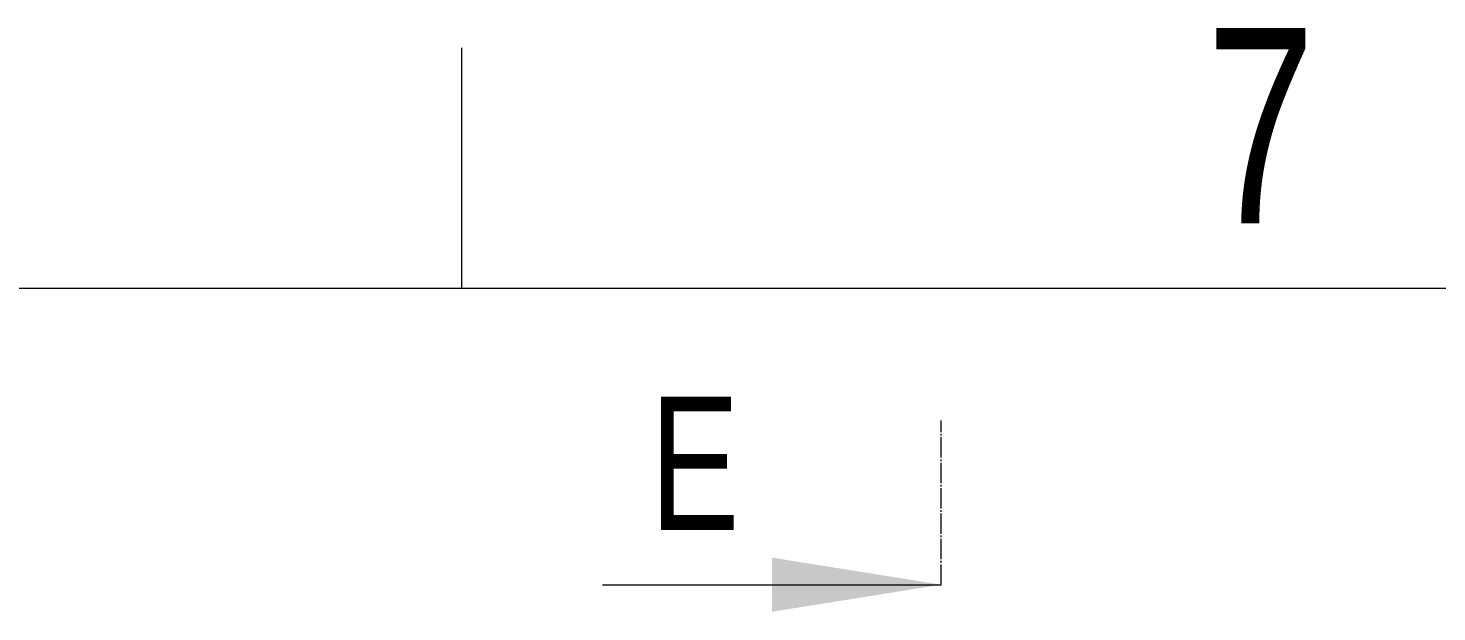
# Model space of a CAD drawing. Header units: millimetres. Extents: x 11948 to 22858, y 1146 to 11361.
# Drawn here: x 13946 to 15002, y 10921 to 11359 of the extents above; entities that cross this region are included whole.
import ezdxf

# ---------------------------------------------------------------- set-up
doc = ezdxf.new("R2010")
doc.units = ezdxf.units.MM
doc.linetypes.add('SLD-Center', pattern=[19.05, 15.24, -1.27, 1.27, -1.27])
doc.linetypes.add('SLD-Solid', pattern=[0])
doc.styles.add('SLDTEXTSTYLE0', font='TXT', dxfattribs={"width": 0.75})

msp = doc.modelspace()

# ---------------------------------------------------------------- linework, layer by layer
at = {"linetype": 'Continuous', "lineweight": 18}
for p, q in [((14270.7, 11163.9), (14270.7, 11344)), ((13069.7, 11163.9), (22677.8, 11163.9))]:
    msp.add_line(p, q, dxfattribs=at)
at = {"linetype": 'SLD-Center', "lineweight": 0}
msp.add_line((14630.1, 10941.5), (14630.1, 11064.7), dxfattribs=at)
at = {"linetype": 'SLD-Solid', "lineweight": 0}
msp.add_line((14376.1, 10941.5), (14630.1, 10941.5), dxfattribs=at)
msp.add_solid([(14630.1, 10941.5), (14503.1, 10921.2), (14503.1, 10961.8)], dxfattribs=at)

# ---------------------------------------------------------------- texts
at = {"linetype": 'Continuous', "lineweight": 18, "insert": (14869.7, 11358.8), "char_height": 146.4, "attachment_point": 2, "style": 'SLDTEXTSTYLE0'}
msp.add_mtext('7', dxfattribs=at)
at = {"insert": (14445.3, 11032.6), "char_height": 100, "attachment_point": 5, "style": 'SLDTEXTSTYLE0'}
msp.add_mtext('E', dxfattribs=at)

doc.saveas('drawing.dxf')
